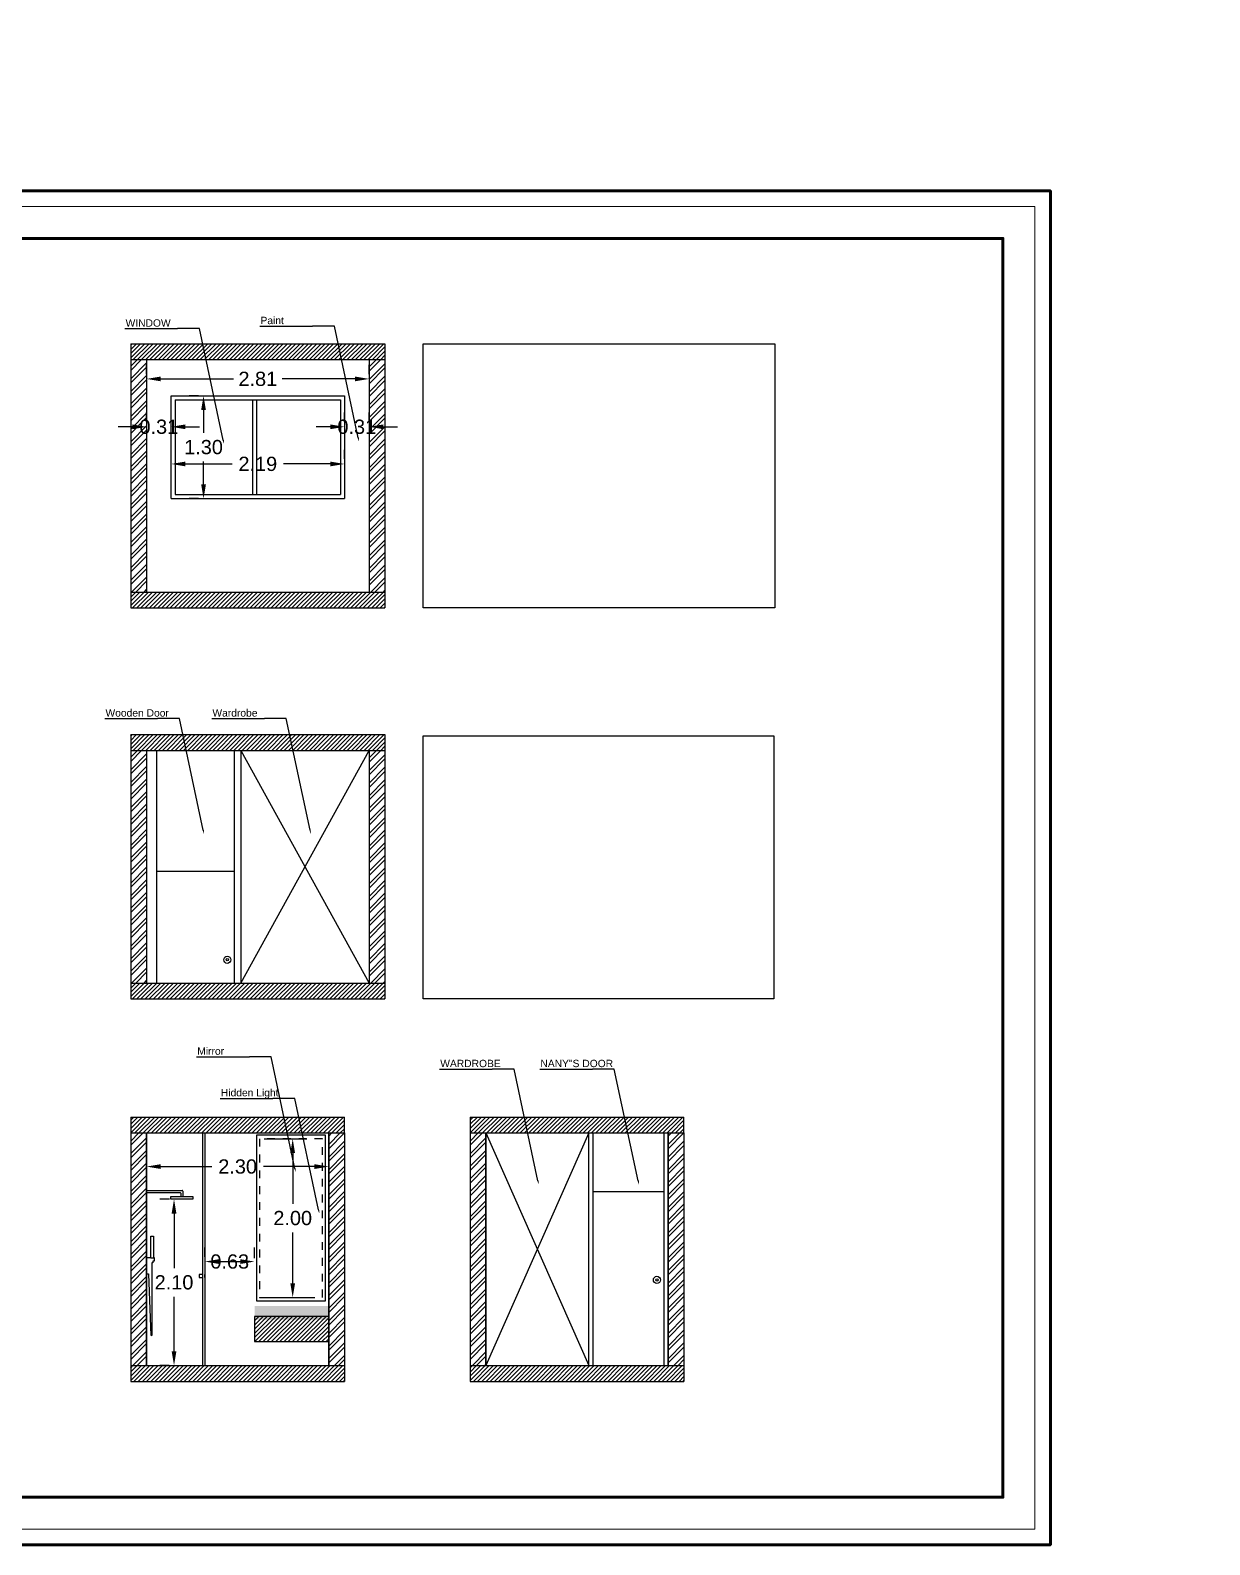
# Model space of a CAD drawing. Header units: inches. Extents: x -279 to 561, y -345 to 342.
# Drawn here: x -181.91 to -167.01, y -310.07 to -290.94 of the extents above; entities that cross this region are included whole.
import ezdxf

# ---------------------------------------------------------------- set-up
doc = ezdxf.new("R2010")
doc.units = ezdxf.units.IN
doc.header["$LTSCALE"] = 0.5
doc.header["$MEASUREMENT"] = 0
doc.linetypes.add('HIDDEN2', pattern=[0.1875, 0.125, -0.0625])
doc.layers.add('.', color=14, linetype='Continuous', lineweight=9)
doc.layers.add('G-ANNO-HLIN', color=5, linetype='Continuous', lineweight=50)
for name, color, linetype in [('0_Hatch_Pattern', 7, 'Continuous'), ('CADER', 7, 'Continuous'), ('LIGHT', 2, 'Continuous'), ('model', 250, 'Continuous'), ('S-DIM', 7, 'Continuous'), ('TEXT', 3, 'Continuous'), ('WallHatch-ALCHEMY', 7, 'Continuous'), ('WATER', 50, 'Continuous')]:
    doc.layers.add(name, color=color, linetype=linetype)
doc.styles.get("Standard").update_dxf_attribs({"font": 'arial.ttf'})
doc.dimstyles.get("Standard").update_dxf_attribs({"dimtxt": 0.18, "dimasz": 0.18, "dimexe": 0.18, "dimexo": 0.0625, "dimgap": 0.09, "dimtad": 0, "dimtih": 1, "dimtoh": 1, "dimzin": 0, "dimdsep": 46, "dimtxsty": 'Standard', "dimcen": 0.09, "dimadec": 0, "dimazin": 0, "dimtfac": 1, "dimtofl": 0, "dimtmove": 0, "dimatfit": 3, "dimfxl": 1, "dimtolj": 1, "dimtzin": 0, "dimarcsym": 0})
picture_1 = doc.add_image_def('image47.jpg', size_in_pixel=(4000, 3000))
picture_2 = doc.add_image_def('image48.jpg', size_in_pixel=(4000, 3000))

# ---------------------------------------------------------------- blocks, each defined once
blk = doc.blocks.new('*D1033')
at = {"layer": 'Defpoints', "color": 0, "ltscale": 0.5, "transparency": 16777216}
for p in [(-180.444, -295.342), (-177.631, -295.342), (-177.631, -295.342)]:
    blk.add_point(p, dxfattribs=at)
at = {"layer": 'model', "color": 0, "lineweight": -2, "ltscale": 0.5, "transparency": 16777216}
for p, q in [((-180.444, -295.28), (-180.444, -295.162)), ((-180.264, -295.342), (-179.346, -295.342)), ((-177.811, -295.342), (-178.73, -295.342)), ((-177.631, -295.28), (-177.631, -295.162))]:
    blk.add_line(p, q, dxfattribs=at)
at = {"layer": 'model', "color": 0, "ltscale": 0.5, "transparency": 16777216}
for points in [[(-180.264, -295.312), (-180.264, -295.372), (-180.444, -295.342)], [(-177.811, -295.312), (-177.811, -295.372), (-177.631, -295.342)]]:
    blk.add_solid(points, dxfattribs=at)
at = {"layer": 'model', "color": 0, "ltscale": 0.5, "transparency": 16777216, "insert": (-179.038, -295.342), "char_height": 0.18, "attachment_point": 5}
blk.add_mtext('\\A1;2.81', dxfattribs=at)
blk = doc.blocks.new('*D1034')
at = {"layer": 'Defpoints', "color": 0, "ltscale": 0.5, "transparency": 16777216}
for p in [(-180.133, -296.416), (-177.942, -296.416), (-177.942, -296.416)]:
    blk.add_point(p, dxfattribs=at)
at = {"layer": 'model', "color": 0, "lineweight": -2, "ltscale": 0.5, "transparency": 16777216}
for p, q in [((-180.133, -296.353), (-180.133, -296.236)), ((-177.942, -296.353), (-177.942, -296.236)), ((-179.953, -296.416), (-179.363, -296.416)), ((-178.122, -296.416), (-178.712, -296.416))]:
    blk.add_line(p, q, dxfattribs=at)
at = {"layer": 'model', "color": 0, "ltscale": 0.5, "transparency": 16777216}
for points in [[(-179.953, -296.386), (-179.953, -296.446), (-180.133, -296.416)], [(-178.122, -296.386), (-178.122, -296.446), (-177.942, -296.416)]]:
    blk.add_solid(points, dxfattribs=at)
at = {"layer": 'model', "color": 0, "ltscale": 0.5, "transparency": 16777216, "insert": (-179.038, -296.416), "char_height": 0.18, "attachment_point": 5}
blk.add_mtext('\\A1;2.19', dxfattribs=at)
blk = doc.blocks.new('*D1035')
at = {"layer": 'Defpoints', "color": 0, "ltscale": 0.5, "transparency": 16777216}
for p in [(-179.724, -295.554), (-179.724, -296.854), (-179.724, -296.854)]:
    blk.add_point(p, dxfattribs=at)
at = {"layer": 'model', "color": 0, "lineweight": -2, "ltscale": 0.5, "transparency": 16777216}
for p, q in [((-179.787, -295.554), (-179.904, -295.554)), ((-179.724, -295.734), (-179.724, -296.022)), ((-179.724, -296.674), (-179.724, -296.386)), ((-179.787, -296.854), (-179.904, -296.854))]:
    blk.add_line(p, q, dxfattribs=at)
at = {"layer": 'model', "color": 0, "ltscale": 0.5, "transparency": 16777216}
for points in [[(-179.754, -295.734), (-179.694, -295.734), (-179.724, -295.554)], [(-179.754, -296.674), (-179.694, -296.674), (-179.724, -296.854)]]:
    blk.add_solid(points, dxfattribs=at)
at = {"layer": 'model', "color": 0, "ltscale": 0.5, "transparency": 16777216, "insert": (-179.724, -296.204), "char_height": 0.18, "attachment_point": 5}
blk.add_mtext('\\A1;1.30', dxfattribs=at)
blk = doc.blocks.new('*D1036')
at = {"layer": 'Defpoints', "color": 0, "ltscale": 0.5, "transparency": 16777216}
for p in [(-177.942, -295.947), (-177.631, -295.947), (-177.631, -295.947)]:
    blk.add_point(p, dxfattribs=at)
at = {"layer": 'model', "color": 0, "lineweight": -2, "ltscale": 0.5, "transparency": 16777216}
for p, q in [((-177.942, -295.885), (-177.942, -295.767)), ((-177.631, -295.885), (-177.631, -295.767)), ((-178.122, -295.947), (-178.302, -295.947)), ((-177.451, -295.947), (-177.271, -295.947))]:
    blk.add_line(p, q, dxfattribs=at)
at = {"layer": 'model', "color": 0, "ltscale": 0.5, "transparency": 16777216}
for points in [[(-178.122, -295.917), (-178.122, -295.977), (-177.942, -295.947)], [(-177.451, -295.917), (-177.451, -295.977), (-177.631, -295.947)]]:
    blk.add_solid(points, dxfattribs=at)
at = {"layer": 'model', "color": 0, "ltscale": 0.5, "transparency": 16777216, "insert": (-177.787, -295.947), "char_height": 0.18, "attachment_point": 5}
blk.add_mtext('\\A1;0.31', dxfattribs=at)
blk = doc.blocks.new('*D1037')
at = {"layer": 'Defpoints', "color": 0, "ltscale": 0.5, "transparency": 16777216}
for p in [(-180.444, -295.947), (-180.133, -295.947), (-180.133, -295.947)]:
    blk.add_point(p, dxfattribs=at)
at = {"layer": 'model', "color": 0, "lineweight": -2, "ltscale": 0.5, "transparency": 16777216}
for p, q in [((-180.444, -295.884), (-180.444, -295.767)), ((-180.133, -295.884), (-180.133, -295.767)), ((-180.624, -295.947), (-180.804, -295.947)), ((-179.953, -295.947), (-179.773, -295.947))]:
    blk.add_line(p, q, dxfattribs=at)
at = {"layer": 'model', "color": 0, "ltscale": 0.5, "transparency": 16777216}
for points in [[(-180.624, -295.917), (-180.624, -295.977), (-180.444, -295.947)], [(-179.953, -295.917), (-179.953, -295.977), (-180.133, -295.947)]]:
    blk.add_solid(points, dxfattribs=at)
at = {"layer": 'model', "color": 0, "ltscale": 0.5, "transparency": 16777216, "insert": (-180.289, -295.947), "char_height": 0.18, "attachment_point": 5}
blk.add_mtext('\\A1;0.31', dxfattribs=at)
blk = doc.blocks.new('*D1038')
at = {"layer": 'Defpoints', "color": 0, "transparency": 16777216}
for p in [(-180.097, -305.704), (-180.092, -305.704), (-180.097, -307.804)]:
    blk.add_point(p, dxfattribs=at)
at = {"layer": 'model', "color": 0, "lineweight": -2, "transparency": 16777216}
for p, q in [((-180.154, -305.704), (-180.277, -305.704)), ((-180.097, -305.884), (-180.097, -306.572)), ((-180.097, -307.624), (-180.097, -306.936)), ((-180.16, -307.804), (-180.277, -307.804))]:
    blk.add_line(p, q, dxfattribs=at)
at = {"layer": 'model', "color": 0, "transparency": 16777216}
for points in [[(-180.127, -305.884), (-180.067, -305.884), (-180.097, -305.704)], [(-180.127, -307.624), (-180.067, -307.624), (-180.097, -307.804)]]:
    blk.add_solid(points, dxfattribs=at)
at = {"layer": 'model', "color": 0, "transparency": 16777216, "insert": (-180.097, -306.754), "char_height": 0.18, "attachment_point": 5}
blk.add_mtext('\\A1;2.10', dxfattribs=at)
blk = doc.blocks.new('*D1039')
at = {"layer": 'Defpoints', "color": 0, "transparency": 16777216}
for p in [(-179.018, -304.939), (-179.018, -306.944), (-178.597, -306.944)]:
    blk.add_point(p, dxfattribs=at)
at = {"layer": 'model', "color": 0, "lineweight": -2, "transparency": 16777216}
for p, q in [((-178.956, -304.939), (-178.417, -304.939)), ((-178.597, -305.119), (-178.597, -305.76)), ((-178.597, -306.764), (-178.597, -306.124)), ((-178.956, -306.944), (-178.417, -306.944))]:
    blk.add_line(p, q, dxfattribs=at)
at = {"layer": 'model', "color": 0, "transparency": 16777216}
for points in [[(-178.627, -305.119), (-178.567, -305.119), (-178.597, -304.939)], [(-178.627, -306.764), (-178.567, -306.764), (-178.597, -306.944)]]:
    blk.add_solid(points, dxfattribs=at)
at = {"layer": 'model', "color": 0, "transparency": 16777216, "insert": (-178.597, -305.942), "char_height": 0.18, "attachment_point": 5}
blk.add_mtext('\\A1;2.00', dxfattribs=at)
blk = doc.blocks.new('*D1040')
at = {"layer": 'Defpoints', "color": 0, "ltscale": 0.5, "transparency": 16777216}
for p in [(-178.142, -305.291), (-180.444, -305.303), (-178.142, -305.303)]:
    blk.add_point(p, dxfattribs=at)
at = {"layer": 'model', "color": 0, "lineweight": -2, "ltscale": 0.5, "transparency": 16777216}
for p, q in [((-180.444, -305.241), (-180.444, -305.111)), ((-180.264, -305.291), (-179.618, -305.291)), ((-178.322, -305.291), (-178.968, -305.291)), ((-178.142, -305.241), (-178.142, -305.111))]:
    blk.add_line(p, q, dxfattribs=at)
at = {"layer": 'model', "color": 0, "ltscale": 0.5, "transparency": 16777216}
for points in [[(-180.264, -305.261), (-180.264, -305.321), (-180.444, -305.291)], [(-178.322, -305.261), (-178.322, -305.321), (-178.142, -305.291)]]:
    blk.add_solid(points, dxfattribs=at)
at = {"layer": 'model', "color": 0, "ltscale": 0.5, "transparency": 16777216, "insert": (-179.293, -305.291), "char_height": 0.18, "attachment_point": 5}
blk.add_mtext('\\A1;2.30', dxfattribs=at)
blk = doc.blocks.new('*D1041')
at = {"layer": 'Defpoints', "color": 0, "ltscale": 0.5, "transparency": 16777216}
for p in [(-179.707, -306.491), (-179.079, -306.491), (-179.079, -306.509)]:
    blk.add_point(p, dxfattribs=at)
at = {"layer": 'model', "color": 0, "lineweight": -2, "ltscale": 0.5, "transparency": 16777216}
for p, q in [((-179.707, -306.429), (-179.707, -306.311)), ((-179.079, -306.446), (-179.079, -306.311)), ((-179.527, -306.491), (-179.259, -306.491))]:
    blk.add_line(p, q, dxfattribs=at)
at = {"layer": 'model', "color": 0, "ltscale": 0.5, "transparency": 16777216}
for points in [[(-179.527, -306.461), (-179.527, -306.521), (-179.707, -306.491)], [(-179.259, -306.461), (-179.259, -306.521), (-179.079, -306.491)]]:
    blk.add_solid(points, dxfattribs=at)
at = {"layer": 'model', "color": 0, "ltscale": 0.5, "transparency": 16777216, "insert": (-179.393, -306.491), "char_height": 0.18, "attachment_point": 5}
blk.add_mtext('\\A1;0.63', dxfattribs=at)
blk = doc.blocks.new('*D1071')
at = {"color": 0, "linetype": 'ByBlock', "lineweight": -2, "transparency": 16777216}
for p, q in [((558.652, 342.279), (558.652, 342.473)), ((560.652, 342.279), (560.652, 342.473)), ((558.832, 342.293), (559.172, 342.293)), ((560.472, 342.293), (560.132, 342.293))]:
    blk.add_line(p, q, dxfattribs=at)
at = {"color": 0, "linetype": 'ByBlock', "transparency": 16777216}
for points in [[(558.832, 342.323), (558.832, 342.263), (558.652, 342.293)], [(560.472, 342.323), (560.472, 342.263), (560.652, 342.293)]]:
    blk.add_solid(points, dxfattribs=at)
at = {"layer": 'Defpoints', "color": 0, "linetype": 'ByBlock', "transparency": 16777216}
for p in [(558.652, 342.216), (560.652, 342.293), (560.652, 342.216)]:
    blk.add_point(p, dxfattribs=at)
at = {"layer": 'Defpoints', "color": 0, "ltscale": 0.5, "transparency": 16777216}
for p in [(-209.5, -305.36), (-209.5, -305.81), (-209.5, -305.81)]:
    blk.add_point(p, dxfattribs=at)
at = {"layer": 'S-DIM', "color": 0, "lineweight": -2, "ltscale": 0.5, "transparency": 16777216}
for p, q in [((-209.5, -305.18), (-209.5, -305)), ((-209.563, -305.36), (-209.68, -305.36)), ((-209.563, -305.81), (-209.68, -305.81)), ((-209.5, -305.99), (-209.5, -306.17))]:
    blk.add_line(p, q, dxfattribs=at)
at = {"layer": 'S-DIM', "color": 0, "ltscale": 0.5, "transparency": 16777216}
for points in [[(-209.53, -305.18), (-209.47, -305.18), (-209.5, -305.36)], [(-209.53, -305.99), (-209.47, -305.99), (-209.5, -305.81)]]:
    blk.add_solid(points, dxfattribs=at)
at = {"color": 0, "linetype": 'ByBlock', "transparency": 16777216, "insert": (559.652, 342.293), "char_height": 0.18, "attachment_point": 5}
blk.add_mtext('\\A1;2.0000', dxfattribs=at)
at = {"layer": 'S-DIM', "color": 0, "ltscale": 0.5, "transparency": 16777216, "insert": (-209.5, -305.585), "char_height": 0.18, "attachment_point": 5}
blk.add_mtext('\\A1;0.45', dxfattribs=at)

msp = doc.modelspace()

# ---------------------------------------------------------------- hatches: boundary and pattern name
at = {"layer": '.', "true_color": 0xcd6928}
h = msp.add_hatch(dxfattribs=at)
h.set_pattern_fill('ANSI31', color=32, scale=0.3)
h.set_pattern_definition([(45, (27.676657, 18.310644), (-0.0265165043, 0.0265165043), [])])
h.paths.add_polyline_path([(-178.142, -307.184), (-179.079, -307.184), (-179.079, -307.502), (-178.142, -307.502)])
at = {"layer": '0_Hatch_Pattern', "ltscale": 0.5, "transparency": 33554572}
h = msp.add_hatch(dxfattribs=at)
h.set_pattern_fill('ANSI31', color=256, scale=0.3)
h.set_pattern_definition([(45, (125.085157, -20.476085), (-0.0265165043, 0.0265165043), [])])
h.paths.add_polyline_path([(-177.431, -295.097), (-177.431, -294.897), (-180.644, -294.897), (-180.644, -295.097)])
h.paths.add_polyline_path([(-180.644, -298.034), (-180.644, -298.234), (-177.431, -298.234), (-177.431, -298.034)])
h = msp.add_hatch(dxfattribs=at)
h.set_pattern_fill('ANSI32', color=256, scale=0.3)
h.set_pattern_definition([(45, (125.08516, -20.47609), (-0.079549513, 0.079549513), []), (45, (125.13819, -20.47609), (-0.079549513, 0.079549513), [])])
h.paths.add_polyline_path([(-180.444, -295.097), (-180.644, -295.097), (-180.644, -298.034), (-180.444, -298.034)])
h.paths.add_polyline_path([(-177.631, -298.034), (-177.431, -298.034), (-177.431, -295.097), (-177.631, -295.097)])
h = msp.add_hatch(dxfattribs=at)
h.set_pattern_fill('ANSI31', color=256, scale=0.3)
h.set_pattern_definition([(45, (125.085157, -25.414694), (-0.0265165043, 0.0265165043), [])])
h.paths.add_polyline_path([(-177.431, -300.035), (-177.431, -299.835), (-180.644, -299.835), (-180.644, -300.035)])
h.paths.add_polyline_path([(-180.644, -302.973), (-180.644, -303.173), (-177.431, -303.173), (-177.431, -302.973)])
h = msp.add_hatch(dxfattribs=at)
h.set_pattern_fill('ANSI32', color=256, scale=0.3)
h.set_pattern_definition([(45, (125.08516, -25.41469), (-0.079549513, 0.079549513), []), (45, (125.13819, -25.41469), (-0.079549513, 0.079549513), [])])
h.paths.add_polyline_path([(-180.644, -300.035), (-180.644, -302.973), (-180.444, -302.973), (-180.444, -300.035)])
h.paths.add_polyline_path([(-177.431, -302.973), (-177.431, -300.035), (-177.631, -300.035), (-177.631, -302.973)])
h = msp.add_hatch(dxfattribs=at)
h.set_pattern_fill('ANSI31', color=256, scale=0.3)
h.set_pattern_definition([(45, (132.818067, -17.12154), (-0.0265165043, 0.0265165043), [])])
h.paths.add_polyline_path([(-180.644, -307.804), (-180.644, -308.004), (-179.229, -308.004), (-179.186, -307.804)])
h.paths.add_polyline_path([(-179.207, -304.866), (-179.25, -304.666), (-180.644, -304.666), (-180.644, -304.866)])
h.paths.add_polyline_path([(-179.186, -307.804), (-179.229, -308.004), (-178.688, -308.004), (-178.645, -307.804)])
h.paths.add_polyline_path([(-177.942, -304.866), (-177.942, -304.666), (-179.25, -304.666), (-179.207, -304.866)])
h.paths.add_polyline_path([(-177.942, -308.004), (-177.942, -307.804), (-178.645, -307.804), (-178.688, -308.004)])
h = msp.add_hatch(dxfattribs=at)
h.set_pattern_fill('ANSI31', color=256, scale=0.3)
h.set_pattern_definition([(45, (137.10855, -17.12154), (-0.0265165043, 0.0265165043), [])])
h.paths.add_polyline_path([(-176.354, -307.804), (-176.354, -308.004), (-174.938, -308.004), (-174.896, -307.804)])
h.paths.add_polyline_path([(-174.917, -304.866), (-174.96, -304.666), (-176.354, -304.666), (-176.354, -304.866)])
h.paths.add_polyline_path([(-174.896, -307.804), (-174.938, -308.004), (-174.398, -308.004), (-174.355, -307.804)])
h.paths.add_polyline_path([(-173.652, -304.866), (-173.652, -304.666), (-174.96, -304.666), (-174.917, -304.866)])
h.paths.add_polyline_path([(-173.652, -308.004), (-173.652, -307.804), (-174.355, -307.804), (-174.398, -308.004)])
h = msp.add_hatch(dxfattribs=at)
h.set_pattern_fill('ANSI32', color=256, scale=0.3)
h.set_pattern_definition([(45, (132.81807, -17.12154), (-0.079549513, 0.079549513), []), (45, (132.8711, -17.12154), (-0.079549513, 0.079549513), [])])
h.paths.add_polyline_path([(-180.644, -307.804), (-180.444, -307.804), (-180.444, -304.866), (-180.644, -304.866)])
h.paths.add_polyline_path([(-177.942, -304.866), (-178.142, -304.866), (-178.142, -307.804), (-177.942, -307.804)])
h = msp.add_hatch(dxfattribs=at)
h.set_pattern_fill('ANSI32', color=256, scale=0.3)
h.set_pattern_definition([(45, (137.10855, -17.12154), (-0.079549513, 0.079549513), []), (45, (137.16158, -17.12154), (-0.079549513, 0.079549513), [])])
h.paths.add_polyline_path([(-176.354, -307.804), (-176.154, -307.804), (-176.154, -304.866), (-176.354, -304.866)])
h.paths.add_polyline_path([(-173.652, -304.866), (-173.852, -304.866), (-173.852, -307.804), (-173.652, -307.804)])
at = {"layer": 'WallHatch-ALCHEMY', "transparency": 33554687}
h = msp.add_hatch(color=7, dxfattribs=at)
h.dxf.hatch_style = 1
h.paths.add_polyline_path([(-178.142, -307.054), (-179.079, -307.054), (-179.079, -307.224), (-178.142, -307.224)])

# ---------------------------------------------------------------- linework, layer by layer
at = {"ltscale": 0.5}
for p, q in [((-180.644, -294.897), (-177.431, -294.897)), ((-180.644, -294.897), (-180.644, -298.234)), ((-177.431, -294.897), (-177.431, -298.234)), ((-180.644, -295.097), (-177.431, -295.097)), ((-180.444, -295.097), (-180.444, -298.034)), ((-180.444, -295.097), (-180.444, -298.034)), ((-177.631, -295.097), (-177.631, -298.034)), ((-177.631, -295.097), (-177.631, -298.034)), ((-180.082, -295.605), (-180.082, -296.803)), ((-180.644, -298.034), (-177.431, -298.034)), ((-180.644, -298.234), (-177.431, -298.234)), ((-180.644, -299.835), (-177.431, -299.835)), ((-180.644, -299.835), (-180.644, -303.173)), ((-177.431, -299.835), (-177.431, -303.173)), ((-180.644, -300.035), (-177.431, -300.035)), ((-180.444, -300.035), (-180.444, -302.973)), ((-180.444, -300.035), (-180.444, -302.973)), ((-180.317, -300.035), (-180.317, -302.973)), ((-179.253, -300.035), (-179.253, -302.973)), ((-179.253, -300.035), (-177.631, -302.973)), ((-179.253, -302.973), (-177.631, -300.035)), ((-177.631, -300.035), (-177.631, -302.973)), ((-177.631, -300.035), (-177.631, -302.973)), ((-180.644, -302.973), (-177.431, -302.973)), ((-180.644, -303.173), (-177.431, -303.173)), ((-180.644, -304.666), (-177.942, -304.666)), ((-180.644, -304.666), (-180.644, -308.004)), ((-177.942, -304.866), (-177.942, -304.666)), ((-176.354, -304.666), (-173.652, -304.666)), ((-176.354, -304.666), (-176.354, -308.004)), ((-173.652, -304.866), (-173.652, -304.666)), ((-180.644, -304.866), (-177.942, -304.866)), ((-180.444, -304.866), (-180.444, -307.804)), ((-180.444, -304.866), (-180.444, -307.804)), ((-180.444, -307.804), (-180.444, -304.866)), ((-178.142, -304.866), (-178.142, -307.804)), ((-178.142, -304.866), (-178.142, -307.804)), ((-178.142, -304.866), (-178.142, -307.804)), ((-178.142, -307.804), (-178.142, -304.866)), ((-177.942, -304.866), (-177.942, -308.004)), ((-176.354, -304.866), (-173.652, -304.866)), ((-176.154, -307.804), (-176.154, -304.866)), ((-176.154, -304.866), (-176.154, -307.804)), ((-176.154, -304.866), (-176.154, -307.804)), ((-174.856, -304.866), (-176.154, -307.804)), ((-176.154, -304.866), (-174.856, -307.804)), ((-174.856, -307.804), (-174.856, -304.866)), ((-174.803, -304.866), (-174.803, -307.805)), ((-173.852, -307.804), (-173.852, -304.866)), ((-173.852, -304.866), (-173.852, -307.804)), ((-173.852, -304.866), (-173.852, -307.804)), ((-173.852, -304.866), (-173.852, -307.804)), ((-173.652, -304.866), (-173.652, -308.004)), ((-180.644, -307.804), (-177.942, -307.804)), ((-176.354, -307.804), (-173.652, -307.804)), ((-180.644, -308.004), (-177.942, -308.004)), ((-176.354, -308.004), (-173.652, -308.004))]:
    msp.add_line(p, q, dxfattribs=at)
for p, q in [((-180.133, -296.854), (-180.133, -295.554)), ((-180.133, -295.554), (-177.942, -295.554)), ((-180.082, -295.605), (-177.993, -295.605)), ((-179.104, -295.605), (-179.104, -296.803)), ((-179.053, -295.605), (-179.053, -296.803)), ((-177.993, -295.605), (-177.993, -296.803)), ((-177.942, -295.554), (-177.942, -296.854)), ((-180.14, -296.803), (-180.133, -296.803)), ((-180.133, -296.854), (-177.942, -296.854)), ((-180.082, -296.803), (-177.993, -296.803)), ((-179.336, -300.035), (-179.336, -302.973)), ((-180.317, -301.56), (-179.336, -301.56)), ((-179.737, -304.866), (-179.737, -306.693)), ((-179.707, -304.866), (-179.707, -307.804)), ((-173.905, -304.866), (-173.905, -307.804)), ((-180.444, -305.591), (-179.995, -305.591)), ((-180.444, -305.619), (-180.021, -305.619)), ((-180.012, -305.628), (-180.012, -305.668)), ((-179.986, -305.6), (-179.986, -305.668)), ((-174.803, -305.604), (-173.905, -305.604)), ((-180.444, -306.644), (-180.421, -306.646)), ((-180.421, -306.646), (-180.39, -307.425)), ((-179.737, -306.693), (-179.737, -307.804))]:
    msp.add_line(p, q)
for points in [[(-178.183, -304.894), (-179.056, -304.894), (-179.056, -306.988), (-178.183, -306.988)], [(-180.136, -305.668), (-179.861, -305.668), (-179.861, -305.704), (-180.136, -305.704)], [(-180.392, -306.171), (-180.358, -306.171), (-180.358, -306.448), (-180.392, -306.448)]]:
    msp.add_lwpolyline(points, close=True)
for points in [[(-180.444, -306.485), (-180.444, -306.44), (-180.392, -306.44)], [(-180.358, -306.44), (-180.348, -306.44), (-180.348, -306.485), (-180.366, -306.485)], [(-180.348, -306.485), (-180.366, -306.485), (-180.366, -306.507)], [(-179.737, -306.656), (-179.781, -306.656), (-179.781, -306.693), (-179.737, -306.693)], [(-179.707, -306.693), (-179.707, -306.656)]]:
    msp.add_lwpolyline(points)
msp.add_lwpolyline([(-180.366, -306.507), (-180.379, -306.507), (-180.379, -307.424, -0.398522), (-180.381, -307.426), (-180.388, -307.427)], format="xyb")
for centre, radius in [((-179.424, -302.679), 0.0448), ((-179.424, -302.679), 0.0143), ((-173.994, -306.722), 0.0448), ((-173.994, -306.722), 0.0143)]:
    msp.add_circle(centre, radius)
for centre in [(-180.021, -305.628), (-179.995, -305.6)]:
    msp.add_arc(centre, 0.009, 0, 90)
at = {"layer": 'CADER', "lineweight": 18}
for points in [[(-194.723, -292.968), (-169.021, -292.968), (-169.021, -310.067), (-194.723, -310.067)], [(-194.528, -293.164), (-169.216, -293.164), (-169.216, -309.871), (-194.528, -309.871)]]:
    msp.add_lwpolyline(points, close=True, dxfattribs=at)
at = {"layer": 'G-ANNO-HLIN', "color": 0}
for points in [[(-194.723, -292.968), (-169.021, -292.968), (-169.021, -310.067), (-194.723, -310.067)], [(-194.124, -293.568), (-169.62, -293.568), (-169.62, -309.468), (-194.124, -309.468)]]:
    msp.add_lwpolyline(points, close=True, dxfattribs=at)
at = {"layer": 'LIGHT', "color": 1, "linetype": 'HIDDEN2'}
msp.add_lwpolyline([(-178.221, -304.939), (-179.018, -304.939), (-179.018, -306.944), (-178.221, -306.944)], close=True, dxfattribs=at)
at = {"layer": 'TEXT', "color": 7, "linetype": 'ByBlock', "lineweight": -2, "ltscale": 8e-05}
for p, q in [((-179.775, -294.707), (-180.051, -294.707)), ((-178.07, -294.676), (-178.346, -294.676)), ((-180.029, -299.633), (-180.305, -299.633)), ((-178.678, -299.633), (-178.954, -299.633)), ((-178.87, -303.905), (-179.145, -303.905)), ((-175.799, -304.061), (-176.074, -304.061)), ((-174.532, -304.061), (-174.808, -304.061)), ((-178.571, -304.429), (-178.847, -304.429))]:
    msp.add_line(p, q, dxfattribs=at)
for points in [[(-180.719, -294.707), (-180.051, -294.707)], [(-179.474, -296.117), (-179.775, -294.707)], [(-179.013, -294.676), (-178.346, -294.676)], [(-177.769, -296.086), (-178.07, -294.676)], [(-180.972, -299.633), (-180.305, -299.633)], [(-179.728, -301.043), (-180.029, -299.633)], [(-179.621, -299.633), (-178.954, -299.633)], [(-178.377, -301.043), (-178.678, -299.633)], [(-179.813, -303.905), (-179.145, -303.905)], [(-178.568, -305.315), (-178.87, -303.905)], [(-176.742, -304.061), (-176.074, -304.061)], [(-175.497, -305.471), (-175.799, -304.061)], [(-175.475, -304.061), (-174.808, -304.061)], [(-174.23, -305.471), (-174.532, -304.061)], [(-179.514, -304.429), (-178.847, -304.429)], [(-178.27, -305.839), (-178.571, -304.429)]]:
    msp.add_lwpolyline(points, dxfattribs=at)
at = {"layer": 'TEXT', "color": 7, "lineweight": 15, "ltscale": 8e-05}
for points in [[(-179.482, -296.119), (-179.464, -296.166), (-179.466, -296.115)], [(-177.777, -296.088), (-177.758, -296.135), (-177.76, -296.084)], [(-179.736, -301.044), (-179.717, -301.092), (-179.72, -301.041)], [(-178.385, -301.044), (-178.366, -301.092), (-178.369, -301.041)], [(-178.576, -305.317), (-178.558, -305.364), (-178.56, -305.313)], [(-175.505, -305.473), (-175.487, -305.52), (-175.489, -305.469)], [(-174.239, -305.473), (-174.22, -305.52), (-174.222, -305.469)], [(-178.278, -305.841), (-178.259, -305.888), (-178.262, -305.838)]]:
    msp.add_solid(points, dxfattribs=at)
at = {"layer": 'WATER', "color": 32, "true_color": 0xcd6928}
msp.add_lwpolyline([(-178.142, -307.184), (-179.079, -307.184), (-179.079, -307.502), (-178.142, -307.502)], close=True, dxfattribs=at)

# ---------------------------------------------------------------- texts
at = {"attachment_point": 1}
for s, insert, char_height in [('Paint', (-179.004, -294.557), 0.0929), ('WINDOW', (-180.709, -294.589), 0.0929), ('Wooden Door', (-180.963, -299.514), 0.09292), ('Wardrobe', (-179.612, -299.514), 0.0929), ('Mirror', (-179.803, -303.786), 0.0929), ('WARDROBE', (-176.732, -303.942), 0.0929), ('NANY"S DOOR', (-175.466, -303.942), 0.09292), ('Hidden Light', (-179.505, -304.311), 0.09292)]:
    msp.add_mtext_dynamic_manual_height_columns(s, width=1.05778, gutter_width=0.465, heights=[0], dxfattribs=dict(at, insert=insert, char_height=char_height))

# ---------------------------------------------------------------- dimensions: what is measured, and where the dimension line sits
at = {"layer": 'model', "ltscale": 0.5}
for base, p1, p2, picture, middle in [((-177.631, -295.342), (-180.444, -295.342), (-177.631, -295.342), '*D1033', (-179.038, -295.342)), ((-177.942, -296.416), (-180.133, -296.416), (-177.942, -296.416), '*D1034', (-179.038, -296.416)), ((-178.142, -305.291), (-180.444, -305.303), (-178.142, -305.303), '*D1040', (-179.293, -305.291))]:
    dim = msp.add_linear_dim(base=base, p1=p1, p2=p2, dimstyle='Standard', dxfattribs=at)
    dim.commit()
    dim.dimension.update_dxf_attribs({"geometry": picture, "text_midpoint": middle})
dim = msp.add_linear_dim(base=(-179.724, -296.854), p1=(-179.724, -295.554), p2=(-179.724, -296.854), angle=90, dimstyle='Standard', dxfattribs=at)
dim.commit()
dim.dimension.update_dxf_attribs({"geometry": '*D1035', "text_midpoint": (-179.724, -296.204)})
for base, p1, p2, picture, middle in [((-180.133, -295.947), (-180.444, -295.947), (-180.133, -295.947), '*D1037', (-180.289, -295.947)), ((-177.631, -295.947), (-177.942, -295.947), (-177.631, -295.947), '*D1036', (-177.787, -295.947)), ((-179.079, -306.491), (-179.707, -306.491), (-179.079, -306.509), '*D1041', (-179.393, -306.491))]:
    dim = msp.add_linear_dim(base=base, p1=p1, p2=p2, dimstyle='Standard', dxfattribs=at)
    dim.commit()
    dim.dimension.update_dxf_attribs({"geometry": picture, "text_midpoint": middle, "dimtype": 160})
at = {"layer": 'model'}
dim = msp.add_linear_dim(base=(-178.597, -306.944), p1=(-179.018, -304.939), p2=(-179.018, -306.944), angle=90, text='2.00', dimstyle='Standard', dxfattribs=at)
dim.commit()
dim.dimension.update_dxf_attribs({"geometry": '*D1039', "text_midpoint": (-178.597, -305.942)})
dim = msp.add_linear_dim(base=(-180.097, -305.704), p1=(-180.097, -307.804), p2=(-180.092, -305.704), angle=90, dimstyle='Standard', dxfattribs=at)
dim.commit()
dim.dimension.update_dxf_attribs({"geometry": '*D1038', "text_midpoint": (-180.097, -306.754)})
at = {"layer": 'S-DIM', "ltscale": 0.5}
dim = msp.add_linear_dim(base=(-209.5, -305.81), p1=(-209.5, -305.36), p2=(-209.5, -305.81), angle=90, dimstyle='Standard', dxfattribs=at)
dim.commit()
dim.dimension.update_dxf_attribs({"geometry": '*D1071', "text_midpoint": (-209.5, -305.585)})

# ---------------------------------------------------------------- pictures from other files: only their frames are drawn
at = {"ltscale": 0.5}
image = msp.add_image(picture_2, insert=(-176.947, -298.234), size_in_units=(4.445, 3.334), dxfattribs=at)
image.dxf.flags = 7
image = msp.add_image(picture_1, insert=(-176.947, -303.173), size_in_units=(4.431, 3.323), dxfattribs=at)
image.dxf.flags = 7

doc.saveas('drawing.dxf')
